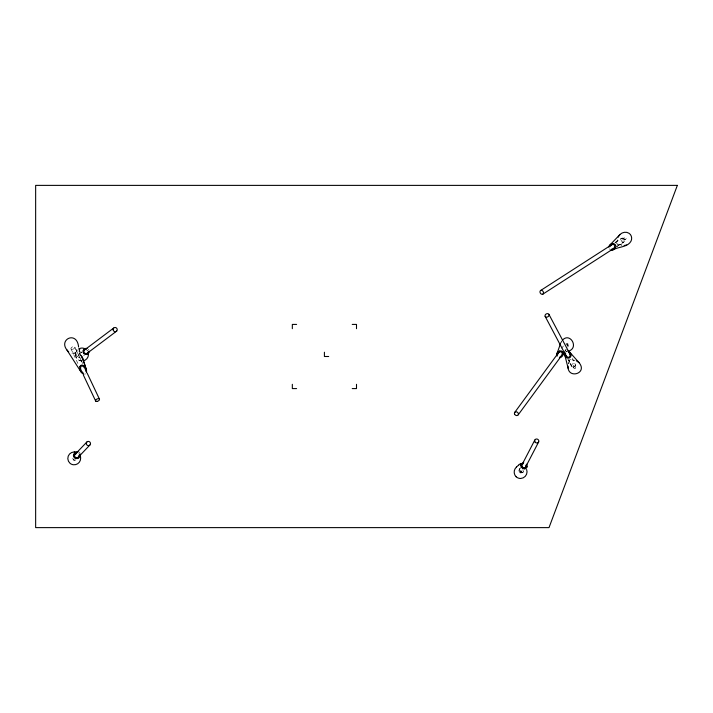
<?xml version="1.0" encoding="UTF-8"?>
<svg xmlns="http://www.w3.org/2000/svg" width="713" height="713" viewBox="0 0 713 713"><rect width="100%" height="100%" fill="white"/><g stroke="black" fill="none" stroke-linecap="round" stroke-linejoin="round"><path stroke-width="0.53" stroke-dasharray="3.56 2.67" d="M82.191 360.965C77.655 361.366 74.179 356.161 76.033 352.115A6.613 6.613 0 0 1 77.521 349.949M75.667 355.894L75.845 352.641L74.865 353.131L75.845 352.641M567.379 345.547C567.477 343.898 566.951 347.374 567.94 344.816L567.183 345.832M568.662 363.577L569.839 359.717L574.17 360.181M568.564 363.88L568.751 363.256A7.415 7.415 0 0 0 568.956 362.168L569.839 359.717M560.65 343.274L561.505 341.34L560.757 342.917M617.405 239.826L616.593 242.473L616.95 243.935L621.727 245.067M520.588 467.47C515.561 472.416 523.823 475.758 524.492 469.199M519.198 470.143L520.169 468.263M521.39 472.398C522.781 470.99 519.893 469.831 519.822 471.712M567.806 347.178L568.092 345.555L566.799 344.129M564.5 351.696L566.158 349.432M564.767 351.304L566.077 349.513M561.701 348.283L563.413 345.965M616.781 246.52L624.196 241.725L624.33 239.488L622.93 238.204L621.861 238.204L614.891 242.687M615.221 242.465L621.745 238.258M616.442 246.76L623.893 241.957M624.695 237.892C622.805 237.447 622.101 240.7 623.973 240.379C623.813 237.153 622.77 240.753 625.444 239.425M75.542 354.611L76.068 354.397A8.093 6.524 -30.7 0 0 77.031 356.099M566.318 351.767L567.067 351.536M75.248 460.081L73.635 460.045L72.325 458.058A2.139 2.086 43.7 0 0 75.605 459.903M571.077 359.548L570.186 359.593A1.168 1.168 0 0 0 569.375 360.199M619.178 244.336L617.289 244.096M80.248 357.997L79.312 357.73M573.715 360.074L574.99 360.395M79.722 360.582L80.934 360.894M73.947 459.27L73.457 458.976M620.123 244.443L622.003 245.165M617.708 244.202L616.709 243.686M79.214 357.694L77.04 356.09M79.286 452.051L79.909 452.808M571.594 366.277L567.976 359.45L571.594 366.277L573.484 366.981L574.919 366.215L575.516 364.887L572.254 358.389M520.169 471.819C522.691 473.147 520 470.776 520.116 471.712M573.974 368.024C571.933 367.382 573.395 364.272 574.651 365.662C572.076 368.425 574.74 364.183 575.507 367.275M82.663 363.621L74.758 346.919L82.797 363.933M71.042 348.996L78.519 364.806M75.854 353.425L75.899 353.746A6.88 5.535 -27.2 0 0 76.059 354.397M81.879 360.956A6.453 6.453 0 0 1 75.854 352.543M75.801 353.39A5.383 4.269 -33.7 0 1 75.774 352.65M88.35 349.317A2.941 2.941 0 0 1 88.893 350.181M85.498 373.817A2.112 2.112 0 0 1 84.678 374.156M84.054 355.653A2.139 2.05 51.8 0 1 83.804 355.849A2.139 2.05 53.3 0 0 84.161 355.546M78.457 452.915A2.674 2.611 43.7 0 1 79.107 453.37A3.253 3.173 43.7 0 1 79.303 453.646M522.629 469.724A2.139 1.961 27.6 0 1 522.353 472.746A2.139 1.961 27.6 0 1 519.242 471.774A2.139 1.961 27.6 0 1 520.561 469.074M609.633 249.3A2.602 2.602 0 0 1 609.196 248.757M565.899 351.91A21.916 21.916 0 0 1 566.701 351.652M565.89 343.898A2.139 1.756 36.2 0 1 567.7 347.284M567.566 343.425A0.998 0.998 0 0 1 566.906 345.261M566.47 344.031A0.998 0.998 0 0 1 567.405 343.648M565.979 351.42A2.807 2.807 0 0 1 566.808 351.135M573.894 367.026L573.867 367.115A1.176 1.176 0 0 0 573.867 367.739A1.453 1.453 0 0 0 574.366 368.505L575.614 368.184A1.176 1.176 0 0 0 575.614 367.56A1.453 1.453 0 0 0 575.115 366.794L573.894 367.026M624.107 238.49L624.071 238.588A0.909 0.909 0 0 0 624.018 239.007L624.535 239.559A1.132 1.132 0 0 0 625.167 239.55A1.488 1.488 0 0 0 625.925 239.007L626.076 238.73A0.909 0.909 0 0 0 626.121 238.311L625.693 237.786A1.132 1.132 0 0 0 624.98 237.768A1.488 1.488 0 0 0 624.214 238.311L624.107 238.49M75.471 352.864L71.247 353.247L72.904 353.488A5.508 5.508 0 0 0 75.471 352.864M87.343 350.787L86.941 350.27A6.453 6.453 0 0 1 87.307 350.814M72.236 349.334A2.139 1.159 -25.3 0 0 74.865 347.115A2.139 1.159 -25.3 0 0 71.603 347.427A2.139 1.159 -25.3 0 0 72.236 349.334M82.013 352.026A2.139 2.05 51.8 0 0 81.086 352.579A2.139 2.05 53.3 0 1 81.968 352.035M520.08 472.781A0.9 0.9 0 0 0 521.506 472.149A0.9 0.9 0 0 0 520.24 471.231A0.9 0.9 0 0 0 520.08 472.781M621.059 239.916A2.139 1.622 57.2 0 0 623.946 241.93A2.139 1.622 57.2 0 0 623.465 238.481A2.139 1.622 57.2 0 0 621.059 239.916M573.181 367.026A2.139 1.64 -27.9 0 0 575.373 364.281A2.139 1.64 -27.9 0 0 571.879 364.503A2.139 1.64 -27.9 0 0 573.181 367.026"/><path stroke-width="1.07" d="M79.259 351.34L79.535 349.833M568.029 366.063C567.227 379.592 588.18 373.648 579.072 362.676L569.767 352.222M560.489 343.996L560.4 345.368M565.641 353.265L565.587 353.488A2.968 2.968 0 0 0 565.641 354.842L565.712 355.074A3.815 3.815 0 0 0 566.336 356.206L567.815 357.213A2.13 2.13 0 0 0 568.6 357.258L568.849 357.204A1.542 1.542 0 0 0 569.446 356.883L570.07 355.725A2.968 2.968 0 0 0 570.017 354.37L569.945 354.138A3.815 3.815 0 0 0 569.322 353.006L568.546 352.311M79.562 349.762L79.704 349.156A4.929 0.82 -30.9 0 0 79.339 349.174M560.427 343.844L557.005 353.559M521.078 464.288L523.725 462.345M618.242 237.188L618.483 236.636M609.838 246.671L610.551 245.575A3.841 3.841 0 0 1 611.87 244.719L612.102 244.63A2.905 2.905 0 0 1 613.233 244.514L614.446 244.996A1.515 1.515 0 0 1 614.838 245.522L614.134 248.142A3.841 3.841 0 0 1 612.815 248.997L612.574 249.078A2.905 2.905 0 0 1 611.451 249.202M534.795 440.09L521.15 466.382A2.932 2.932 0 0 0 521.64 467.407M525.026 468.174L538.68 441.882M618.599 236.386C620.417 232.696 625.604 230.914 629.089 233.329C631.673 235.005 632.395 238.695 630.916 241.333C627.387 247.42 618.545 246.591 613.135 249.791M514.554 412.649L559.732 351.01M518.28 414.725L564.108 352.195M562.218 340.377C569.981 331.545 579.339 347.864 568.662 351.072M74.41 455.046L86.897 441.98M77.405 458.103L89.883 445.037A2.139 2.086 43.7 0 0 88.938 441.481A2.139 2.086 43.7 0 0 86.344 444.003A2.139 2.086 43.7 0 0 89.883 445.037M609.936 244.978L620.007 234.488M518.538 465.179L520.57 463.53L522.264 463.477M80.614 365.6L80.293 365.965A2.709 2.709 0 0 0 79.918 366.687M516.355 467.068L517.638 465.99A18.386 18.386 0 0 0 518.538 465.179M74.607 457.782A3.342 3.164 -41.6 0 0 75.373 458.201L76.059 457.594A2.13 2.13 0 0 0 76.817 457.737M83.733 350.582L113.634 328.087M85.916 354.227L116.7 331.073M540.668 290.476L613.358 243.659M542.789 294.184A2.139 1.622 57.2 0 0 542.468 290.761A2.139 1.622 57.2 0 0 539.964 292.036A2.139 1.622 57.2 0 0 542.789 294.184L614.57 247.955M626.682 245.031L624.125 245.495M560.026 356.678L561.122 356.135A3.191 3.191 0 0 0 562.111 354.744L562.227 354.281A2.487 2.487 0 0 0 562.227 353.39L561.782 352.436A1.702 1.702 0 0 0 561.095 351.946L560.641 351.839A2.273 2.273 0 0 0 559.892 351.883L558.796 352.418A3.191 3.191 0 0 0 557.816 353.817L557.691 354.281A2.487 2.487 0 0 0 557.646 354.726M74.259 451.908L78.011 451.668M296.608 324.415L292.33 324.415L292.33 328.693M352.222 324.415L356.5 324.415L356.5 328.693M328.693 356.5L324.415 356.5L324.415 352.222M296.608 388.585L292.33 388.585L292.33 384.307M352.222 388.585L356.5 388.585L356.5 384.307M576.371 360.823L579.072 362.676M75.426 458.236L75.667 458.343A2.959 2.959 0 0 0 77.735 458.459L76.986 457.728A2.139 2.086 43.7 0 0 78.893 455.277M525.829 465.161A2.362 2.121 80.4 0 1 525.918 466.231A2.041 1.836 80.4 0 1 524.233 467.88A2.38 2.13 80.4 0 1 522.602 467.122A2.05 2.05 0 0 1 522.246 466.694L521.051 466.07A3.012 2.763 27.5 0 1 520.918 465.384M83.109 372.935L81.674 371.348A8.324 8.324 0 0 1 81.05 370.154L80.943 369.887A5.339 5.339 0 0 1 80.587 367.534M516.167 476.747L516.684 477.184A6.462 6.462 0 0 0 519.135 478.307A6.114 6.114 0 0 0 520.811 478.45A6.667 6.667 0 0 0 526.631 469.484M68.689 351.865C56.131 340.279 76.986 329.495 78.599 347.035M81.327 356.001L82.298 357.177L86.041 368.773A7.879 7.879 0 0 1 86.273 369.423L86.353 369.69A6.729 6.729 0 0 1 86.558 370.805A5.579 5.579 0 0 1 86.576 371.589A3.699 3.699 0 0 1 86.407 372.569M80.596 355.145L80.979 355.609A2.825 0.642 48.7 0 0 81.273 355.992M66.728 349.664L80.997 371.901M548.939 314.38A2.139 1.64 -27.9 0 1 546.737 317.125A2.139 1.64 -27.9 0 1 545.436 314.611A2.139 1.64 -27.9 0 1 548.939 314.38L570.694 355.448M545.151 316.385L566.933 357.48M87.066 372.952L99.383 398.995M83.376 375.056L95.694 401.098M82.343 357.338L86.264 369.379M565.133 355.885A4.43 4.43 0 0 1 564.741 354.771L568.19 368.443M564.732 354.709L564.723 354.646A3.458 3.458 0 0 1 564.963 352.587M522.602 467.131L522.789 468.263A3.137 2.816 80.4 0 0 526.8 467.603M80.23 453.967L80.649 458.138A6.488 6.488 0 0 1 73.519 464.76A6.542 6.542 0 0 1 70.551 463.691L70.043 463.307A6.462 6.462 0 0 1 74.259 451.953M86.139 354.477A3.039 3.039 0 0 1 85.052 354.299A2.977 2.977 0 0 1 84.009 353.71M83.938 353.595A3.039 3.039 0 0 1 83.287 350.235M87.111 348.577A3.039 3.039 0 0 0 86.023 348.399A3.208 3.208 0 0 0 84.918 348.648A3.164 3.164 0 0 0 83.947 349.361A3.208 3.208 0 0 0 83.305 350.368M89.161 351.206A2.995 2.995 0 0 1 88.929 352.525A3.164 3.164 0 0 1 88.287 353.505A3.191 3.191 0 0 1 87.334 354.156M87.316 354.218A3.164 3.164 0 0 1 86.237 354.513M83.724 374.111A2.807 2.807 0 0 1 83.296 373.969M82.913 373.853A6.328 6.328 0 0 1 80.391 370.466M80.266 370.502A7.843 7.843 0 0 1 80.034 369.851L79.954 369.584A6.72 6.72 0 0 1 79.758 368.469A5.588 5.588 0 0 1 79.74 367.685A3.717 3.717 0 0 1 79.909 366.705M80.667 365.564A2.166 2.166 0 0 1 82.289 365.101L82.735 365.199A3.2 3.2 0 0 1 83.154 365.359M83.394 365.421A6.337 6.337 0 0 1 85.925 368.808M79.277 348.862A4.412 0.811 -33.1 0 1 79.571 348.924M80.275 353.176A6.604 3.529 54.2 0 1 79.936 351.723M79.401 353.363A5.526 3.725 37.6 0 0 80.008 354.611A4.697 2.549 44.5 0 0 80.4 355.208M82.147 357.142A2.157 0.829 27.9 0 1 82.227 357.302M82.343 357.534A2.79 1.15 19.3 0 1 82.04 357.828A3.752 1.586 22.1 0 1 81.772 357.908M88.162 352.543A6.453 6.453 0 0 1 83.118 360.867M78.688 348.969A6.453 6.453 0 0 1 85.453 349.04M85.729 371.339A5.339 5.339 0 0 0 85.337 369.405L85.257 369.12A8.324 8.324 0 0 0 84.633 367.926L83.198 366.339L81.665 365.974A1.141 1.141 0 0 0 81.166 366.25L80.685 367.115A2.905 2.905 0 0 0 80.605 367.534M88.269 351.794A2.192 2.192 0 0 1 85.801 353.603A2.192 2.192 0 0 1 83.938 351.17A2.192 2.192 0 0 1 86.335 349.263M77.369 452.586A3.52 3.333 -41.6 0 0 74.339 453.406A2.861 2.709 -41.6 0 0 73.689 454.484M73.466 455.678A2.87 2.718 -41.6 0 1 73.671 454.52M73.466 455.723A3.039 2.879 -41.6 0 0 73.813 456.828A3.333 3.155 -41.6 0 0 74.58 457.773M76.068 457.568A2.255 2.139 -41.6 0 1 74.544 455.473A2.166 2.05 -41.6 0 1 76.576 453.593M79.713 454.546A3.538 3.449 43.7 0 1 79.936 455.714M79.927 455.759A3.066 2.995 43.7 0 1 79.624 456.864A3.03 2.959 43.7 0 1 77.967 458.379M516.123 476.792A6.631 6.631 0 0 1 516.408 467.131M527.059 466.391A2.977 2.674 80.4 0 1 526.738 467.461M526.55 464.172A3.636 3.262 80.4 0 1 527.103 466.266M522.7 468.218A2.968 2.968 0 0 1 521.711 467.496M520.909 465.277A3.137 2.888 27.5 0 1 521.06 464.341M522.246 466.694A2.121 1.952 27.5 0 1 523.306 463.7M615.569 247.536A3.217 3.217 0 0 0 615.845 246.27A2.611 2.611 0 0 0 614.499 244.006A3.039 3.039 0 0 0 613.314 243.659A3.708 3.708 0 0 0 612.262 243.712M615.515 247.652A3.85 3.85 0 0 1 614.998 248.454A4.34 4.34 0 0 1 614.499 248.962A4.741 4.741 0 0 1 613.724 249.505A4.483 4.483 0 0 1 612.529 249.978M612.414 250.005A3.708 3.708 0 0 1 611.398 250.067A3.048 3.048 0 0 1 610.658 249.915M608.857 247.117A2.879 2.879 0 0 1 609.134 246.19M609.169 246.065A3.895 3.895 0 0 1 609.686 245.254A4.296 4.296 0 0 1 610.176 244.755A4.75 4.75 0 0 1 610.961 244.202A4.483 4.483 0 0 1 612.155 243.73M561.586 351.17A3.208 3.208 0 0 0 558.35 351.75A3.734 3.734 0 0 0 557.798 352.195A4.189 4.189 0 0 0 557.272 352.953M561.63 351.259A2.674 2.674 0 0 1 562.548 352.026M562.619 352.106A2.843 2.843 0 0 1 563.047 353.131M563.083 353.256A3.271 3.271 0 0 1 563.11 354.183M563.074 354.423A3.913 3.913 0 0 1 562.673 355.546M562.646 355.6A4.189 4.189 0 0 1 562.12 356.357A3.77 3.77 0 0 1 561.603 356.839A3.208 3.208 0 0 1 559.384 357.596M557.138 356.161A2.861 2.861 0 0 1 556.871 355.422M556.835 355.306A3.253 3.253 0 0 1 556.808 354.37M556.844 354.129A3.922 3.922 0 0 1 557.245 353.015M567.049 357.828A3.093 3.093 0 0 0 568.332 358.131A2.567 2.567 0 0 0 569.66 357.757A2.7 2.7 0 0 0 570.596 356.767A3.458 3.458 0 0 0 570.926 354.619L570.935 354.548A4.421 4.421 0 0 0 570.525 353.327M566.951 357.792A3.69 3.69 0 0 1 566.131 357.222A4.34 4.34 0 0 1 565.177 355.956M567.655 351.108A2.807 2.807 0 0 1 568.6 351.402M568.707 351.42A3.717 3.717 0 0 1 569.527 351.99M569.535 351.99A4.349 4.349 0 0 1 570.489 353.256M677.35 185.38L549.01 527.62L35.65 527.62L35.65 185.38L677.35 185.38M113.091 329.7A2.139 2.05 53 0 0 116.371 331.34A2.139 2.05 53 0 0 116.023 327.704A2.139 2.05 53 0 0 113.091 329.7M96.87 401.419A2.139 1.159 -25.3 0 0 99.499 399.2A2.139 1.159 -25.3 0 0 96.246 399.512A2.139 1.159 -25.3 0 0 96.87 401.419M514.626 414.217A2.139 1.756 36.2 0 0 518.101 415.002A2.139 1.756 36.2 0 0 516.533 411.847A2.139 1.756 36.2 0 0 514.626 414.217M534.964 441.944A2.139 1.961 27.6 0 0 538.6 442.024A2.139 1.961 27.6 0 0 536.639 438.985A2.139 1.961 27.6 0 0 534.964 441.944"/></g></svg>
